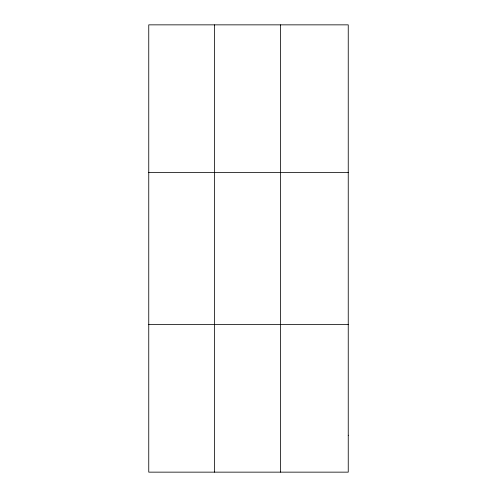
<?xml version="1.0" encoding="UTF-8"?>
<svg xmlns="http://www.w3.org/2000/svg" width="497" height="497" viewBox="0 0 497 497"><rect width="100%" height="100%" fill="white"/><g stroke="black" fill="none" stroke-linecap="round" stroke-linejoin="round"><path stroke-width="0.75" d="M214.586 24.85L214.586 472.15M280.42 24.85L280.42 472.15M148.752 172.459L348.248 172.459M148.752 324.541L348.248 324.541M348.248 435.248L348.248 472.15L148.752 472.15L148.752 24.85L348.248 24.85L348.248 435.248"/></g></svg>
